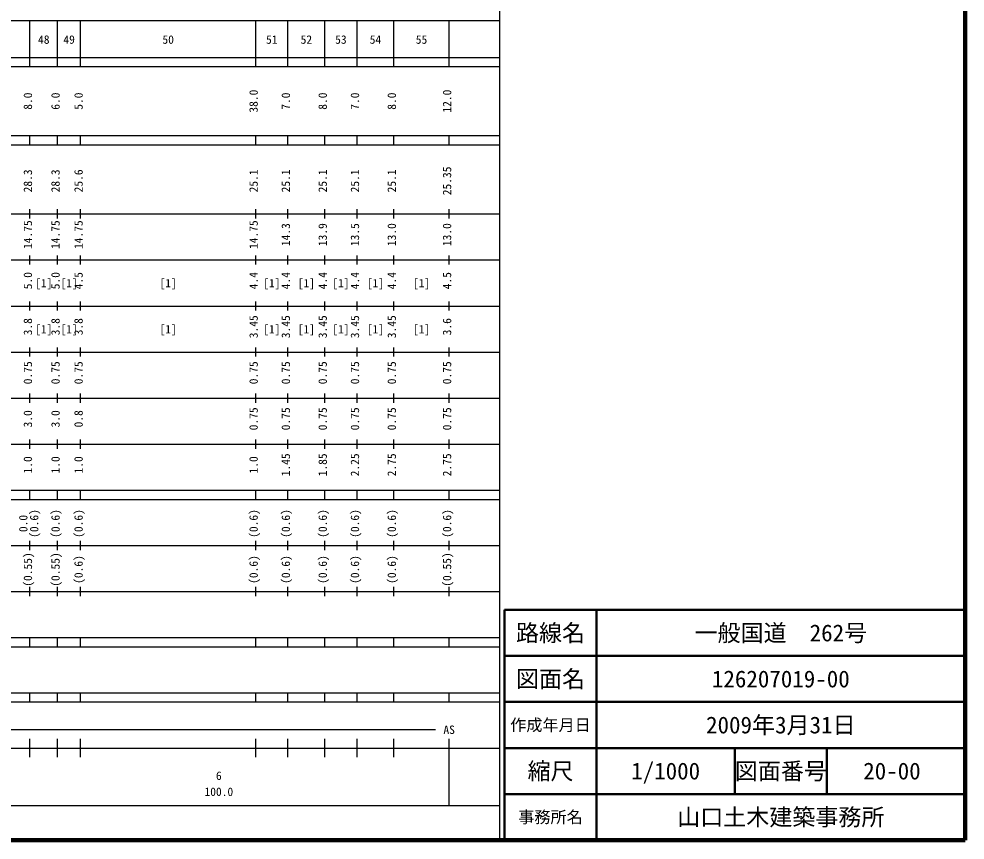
# Model space of a CAD drawing. Units: millimetres on the paper, enlarged 1000 times. Extents: x 40000 to 680000, y 20000 to 380000.
# Drawn here: x 474601 to 680000, y 20000 to 198357 of the extents above; entities that cross this region are included whole.
import ezdxf
from ezdxf.enums import TextEntityAlignment as Align

# ---------------------------------------------------------------- set-up
doc = ezdxf.new("R2010")
doc.units = ezdxf.units.MM
doc.header["$LTSCALE"] = 1000
for name, color, linetype, lineweight in [('M-TTL', 2, 'Continuous', 140), ('M-TTL-BAND', 7, 'Continuous', 25), ('M-TTL-FRAM', 2, 'Continuous', 50), ('M-TTL-LINE', 7, 'Continuous', 50)]:
    doc.layers.add(name, color=color, linetype=linetype, lineweight=lineweight)
doc.layers.add('M-TTL-TXT', color=7, linetype='Continuous')
doc.styles.add('ＭＳ ゴシック', font='')
doc.styles.get('ＭＳ ゴシック').set_extended_font_data('MS Gothic')

msp = doc.modelspace()

# ---------------------------------------------------------------- linework, layer by layer
at = {"layer": 'M-TTL'}
for p, q in [((680000, 20000), (680000, 380000)), ((40000, 20000), (680000, 20000))]:
    msp.add_line(p, q, dxfattribs=at)
at = {"layer": 'M-TTL-BAND'}
for p, q in [((579000, 20000), (579000, 370000)), ((68000, 198000), (579000, 198000)), ((477000, 188000), (477000, 198000)), ((483000, 188000), (483000, 198000)), ((488000, 188000), (488000, 198000)), ((526000, 188000), (526000, 198000)), ((533000, 188000), (533000, 198000)), ((541000, 188000), (541000, 198000)), ((548000, 188000), (548000, 198000)), ((556000, 188000), (556000, 198000)), ((568000, 188000), (568000, 198000)), ((40000, 190000), (579000, 190000)), ((40000, 188000), (579000, 188000)), ((40000, 173000), (579000, 173000)), ((477000, 171000), (477000, 173000)), ((483000, 171000), (483000, 173000)), ((488000, 171000), (488000, 173000)), ((526000, 171000), (526000, 173000)), ((533000, 171000), (533000, 173000)), ((541000, 171000), (541000, 173000)), ((548000, 171000), (548000, 173000)), ((556000, 171000), (556000, 173000)), ((568000, 171000), (568000, 173000)), ((40000, 171000), (579000, 171000)), ((477000, 155000), (477000, 157000)), ((483000, 155000), (483000, 157000)), ((488000, 155000), (488000, 157000)), ((526000, 155000), (526000, 157000)), ((533000, 155000), (533000, 157000)), ((541000, 155000), (541000, 157000)), ((548000, 155000), (548000, 157000)), ((556000, 155000), (556000, 157000)), ((568000, 155000), (568000, 157000)), ((40000, 156000), (579000, 156000)), ((46000, 146000), (579000, 146000)), ((477000, 145000), (477000, 147000)), ((483000, 145000), (483000, 147000)), ((488000, 145000), (488000, 147000)), ((526000, 145000), (526000, 147000)), ((533000, 145000), (533000, 147000)), ((541000, 145000), (541000, 147000)), ((548000, 145000), (548000, 147000)), ((556000, 145000), (556000, 147000)), ((568000, 145000), (568000, 147000)), ((52000, 136000), (579000, 136000)), ((477000, 135000), (477000, 137000)), ((483000, 135000), (483000, 137000)), ((488000, 135000), (488000, 137000)), ((526000, 135000), (526000, 137000)), ((533000, 135000), (533000, 137000)), ((541000, 135000), (541000, 137000)), ((548000, 135000), (548000, 137000)), ((556000, 135000), (556000, 137000)), ((568000, 135000), (568000, 137000)), ((46000, 126000), (579000, 126000)), ((477000, 125000), (477000, 127000)), ((483000, 125000), (483000, 127000)), ((488000, 125000), (488000, 127000)), ((526000, 125000), (526000, 127000)), ((533000, 125000), (533000, 127000)), ((541000, 125000), (541000, 127000)), ((548000, 125000), (548000, 127000)), ((556000, 125000), (556000, 127000)), ((568000, 125000), (568000, 127000)), ((52000, 116000), (579000, 116000)), ((477000, 115000), (477000, 117000)), ((483000, 115000), (483000, 117000)), ((488000, 115000), (488000, 117000)), ((526000, 115000), (526000, 117000)), ((533000, 115000), (533000, 117000)), ((541000, 115000), (541000, 117000)), ((548000, 115000), (548000, 117000)), ((556000, 115000), (556000, 117000)), ((568000, 115000), (568000, 117000)), ((477000, 105000), (477000, 107000)), ((483000, 105000), (483000, 107000)), ((488000, 105000), (488000, 107000)), ((526000, 105000), (526000, 107000)), ((533000, 105000), (533000, 107000)), ((541000, 105000), (541000, 107000)), ((548000, 105000), (548000, 107000)), ((556000, 105000), (556000, 107000)), ((568000, 105000), (568000, 107000)), ((46000, 106000), (579000, 106000)), ((40000, 96000), (579000, 96000)), ((477000, 94000), (477000, 96000)), ((483000, 94000), (483000, 96000)), ((488000, 94000), (488000, 96000)), ((526000, 94000), (526000, 96000)), ((533000, 94000), (533000, 96000)), ((541000, 94000), (541000, 96000)), ((548000, 94000), (548000, 96000)), ((556000, 94000), (556000, 96000)), ((568000, 94000), (568000, 96000)), ((40000, 94000), (579000, 94000)), ((477000, 83000), (477000, 85000)), ((483000, 83000), (483000, 85000)), ((488000, 83000), (488000, 85000)), ((526000, 83000), (526000, 85000)), ((533000, 83000), (533000, 85000)), ((541000, 83000), (541000, 85000)), ((548000, 83000), (548000, 85000)), ((556000, 83000), (556000, 85000)), ((568000, 83000), (568000, 85000)), ((49000, 84000), (579000, 84000)), ((40000, 74000), (579000, 74000)), ((477000, 73000), (477000, 75000)), ((483000, 73000), (483000, 75000)), ((488000, 73000), (488000, 75000)), ((526000, 73000), (526000, 75000)), ((533000, 73000), (533000, 75000)), ((541000, 73000), (541000, 75000)), ((548000, 73000), (548000, 75000)), ((556000, 73000), (556000, 75000)), ((568000, 73000), (568000, 75000)), ((40000, 64000), (579000, 64000)), ((477000, 62000), (477000, 64000)), ((483000, 62000), (483000, 64000)), ((488000, 62000), (488000, 64000)), ((526000, 62000), (526000, 64000)), ((533000, 62000), (533000, 64000)), ((541000, 62000), (541000, 64000)), ((548000, 62000), (548000, 64000)), ((556000, 62000), (556000, 64000)), ((568000, 62000), (568000, 64000)), ((40000, 62000), (579000, 62000)), ((40000, 52000), (579000, 52000)), ((477000, 50000), (477000, 52000)), ((483000, 50000), (483000, 52000)), ((488000, 50000), (488000, 52000)), ((526000, 50000), (526000, 52000)), ((533000, 50000), (533000, 52000)), ((541000, 50000), (541000, 52000)), ((548000, 50000), (548000, 52000)), ((556000, 50000), (556000, 52000)), ((568000, 50000), (568000, 52000)), ((40000, 50000), (579000, 50000)), ((71000, 44000), (565000, 44000)), ((477000, 38000), (477000, 42000)), ((483000, 38000), (483000, 42000)), ((488000, 38000), (488000, 42000)), ((526000, 38000), (526000, 42000)), ((533000, 38000), (533000, 42000)), ((541000, 38000), (541000, 42000)), ((548000, 38000), (548000, 42000)), ((556000, 38000), (556000, 42000)), ((568000, 27500), (568000, 42000)), ((40000, 40000), (579000, 40000)), ((68000, 27500), (579000, 27500))]:
    msp.add_line(p, q, dxfattribs=at)
at = {"layer": 'M-TTL-FRAM'}
for p, q in [((680000, 70000), (580000, 70000)), ((580000, 70000), (580000, 20000))]:
    msp.add_line(p, q, dxfattribs=at)
at = {"layer": 'M-TTL-LINE'}
for p, q in [((600000, 70000), (600000, 20000)), ((680000, 60000), (580000, 60000)), ((680000, 50000), (580000, 50000)), ((680000, 40000), (580000, 40000)), ((630000, 40000), (630000, 30000)), ((650000, 40000), (650000, 30000)), ((680000, 30000), (580000, 30000))]:
    msp.add_line(p, q, dxfattribs=at)

# ---------------------------------------------------------------- texts
at = {"layer": 'M-TTL-BAND', "style": 'ＭＳ ゴシック'}
for s, p in [('48', (480000, 192405)), ('49', (485500, 192405)), ('50', (507000, 192405)), ('51', (529500, 192405)), ('52', (537000, 192405)), ('53', (544500, 192405)), ('54', (552000, 192405)), ('55', (562000, 192405)), ('[1]', (480000, 139500)), ('[1]', (485500, 139500)), ('[1]', (507000, 139500)), ('[1]', (529500, 139500)), ('[1]', (537000, 139500)), ('[1]', (544500, 139500)), ('[1]', (552000, 139500)), ('[1]', (562000, 139500)), ('[1]', (480000, 129500)), ('[1]', (485500, 129500)), ('[1]', (507000, 129500)), ('[1]', (529500, 129500)), ('[1]', (537000, 129500)), ('[1]', (544500, 129500)), ('[1]', (552000, 129500)), ('[1]', (562000, 129500)), ('AS', (568000, 42500)), ('6', (518000, 32523)), ('100.0', (518000, 29033))]:
    msp.add_text(s, height=1833, dxfattribs=at).set_placement(p, align=Align.BOTTOM_CENTER)
for s, p in [('38.0', (527000, 180500)), ('12.0', (569000, 180500)), ('8.0', (478000, 180500)), ('6.0', (484000, 180500)), ('5.0', (489000, 180500)), ('7.0', (534000, 180500)), ('8.0', (542000, 180500)), ('7.0', (549000, 180500)), ('8.0', (557000, 180500)), ('28.3', (478000, 163174)), ('28.3', (484000, 163174)), ('25.6', (489000, 163174)), ('25.1', (527000, 163174)), ('25.1', (534000, 163174)), ('25.1', (542000, 163174)), ('25.1', (549000, 163174)), ('25.1', (557000, 163174)), ('25.35', (569000, 163174)), ('14.75', (478000, 151500)), ('14.75', (484000, 151500)), ('14.75', (489000, 151500)), ('14.75', (527000, 151500)), ('14.3', (534000, 151500)), ('13.9', (542000, 151500)), ('13.5', (549000, 151500)), ('13.0', (557000, 151500)), ('13.0', (569000, 151500)), ('5.0', (478000, 141500)), ('5.0', (484000, 141500)), ('4.5', (489000, 141500)), ('4.4', (527000, 141500)), ('4.4', (534000, 141500)), ('4.4', (542000, 141500)), ('4.4', (549000, 141500)), ('4.4', (557000, 141500)), ('4.5', (569000, 141500)), ('3.45', (527000, 131500)), ('3.45', (534000, 131500)), ('3.45', (542000, 131500)), ('3.45', (549000, 131500)), ('3.45', (557000, 131500)), ('3.8', (478000, 131500)), ('3.8', (484000, 131500)), ('3.8', (489000, 131500)), ('3.6', (569000, 131500)), ('0.75', (478000, 121500)), ('0.75', (484000, 121500)), ('0.75', (489000, 121500)), ('0.75', (527000, 121500)), ('0.75', (534000, 121500)), ('0.75', (542000, 121500)), ('0.75', (549000, 121500)), ('0.75', (557000, 121500)), ('0.75', (569000, 121500)), ('3.0', (478000, 111500)), ('3.0', (484000, 111500)), ('0.8', (489000, 111500)), ('0.75', (527000, 111500)), ('0.75', (534000, 111500)), ('0.75', (542000, 111500)), ('0.75', (549000, 111500)), ('0.75', (557000, 111500)), ('0.75', (569000, 111500)), ('1.0', (478000, 101500)), ('1.0', (484000, 101500)), ('1.0', (489000, 101500)), ('1.0', (527000, 101500)), ('1.45', (534000, 101500)), ('1.85', (542000, 101500)), ('2.25', (549000, 101500)), ('2.75', (557000, 101500)), ('2.75', (569000, 101500)), ('0.0', (477000, 88764)), ('(0.6)', (479370, 88764)), ('(0.6)', (484000, 88764)), ('(0.6)', (489000, 88764)), ('(0.6)', (527000, 88764)), ('(0.6)', (534000, 88764)), ('(0.6)', (542000, 88764)), ('(0.6)', (549000, 88764)), ('(0.6)', (557000, 88764)), ('(0.6)', (569000, 88764)), ('(0.55)', (478000, 78764)), ('(0.55)', (484000, 78764)), ('(0.6)', (489000, 78764)), ('(0.6)', (527000, 78764)), ('(0.6)', (534000, 78764)), ('(0.6)', (542000, 78764)), ('(0.6)', (549000, 78764)), ('(0.6)', (557000, 78764)), ('(0.55)', (569000, 78764))]:
    msp.add_text(s, height=1833, rotation=90, dxfattribs=at).set_placement(p, align=Align.BOTTOM_CENTER)
at = {"layer": 'M-TTL-TXT', "style": 'ＭＳ ゴシック'}
for s, height, p in [('路線名', 3666, (590000, 65000)), ('路線名', 3666, (590000, 65000)), ('一般国道\u3000262号', 3666, (640000, 65000)), ('図面名', 3666, (590000, 55000)), ('図面名', 3666, (590000, 55000)), ('126207019-00', 3666, (640000, 55000)), ('2009年3月31日', 3666, (640000, 45000)), ('作成年月日', 2566, (590000, 45000)), ('作成年月日', 2566, (590000, 45000)), ('縮尺', 3666, (590000, 35000)), ('縮尺', 3666, (590000, 35000)), ('1/1000', 3666, (615000, 35000)), ('図面番号', 3666, (640000, 35000)), ('図面番号', 3666, (640000, 35000)), ('20-00', 3666, (664125, 35000)), ('山口土木建築事務所', 3666, (640000, 25000)), ('事務所名', 2566, (590000, 25000)), ('事務所名', 2566, (590000, 25000))]:
    msp.add_text(s, height=height, dxfattribs=at).set_placement(p, align=Align.MIDDLE_CENTER)

doc.saveas('drawing.dxf')
